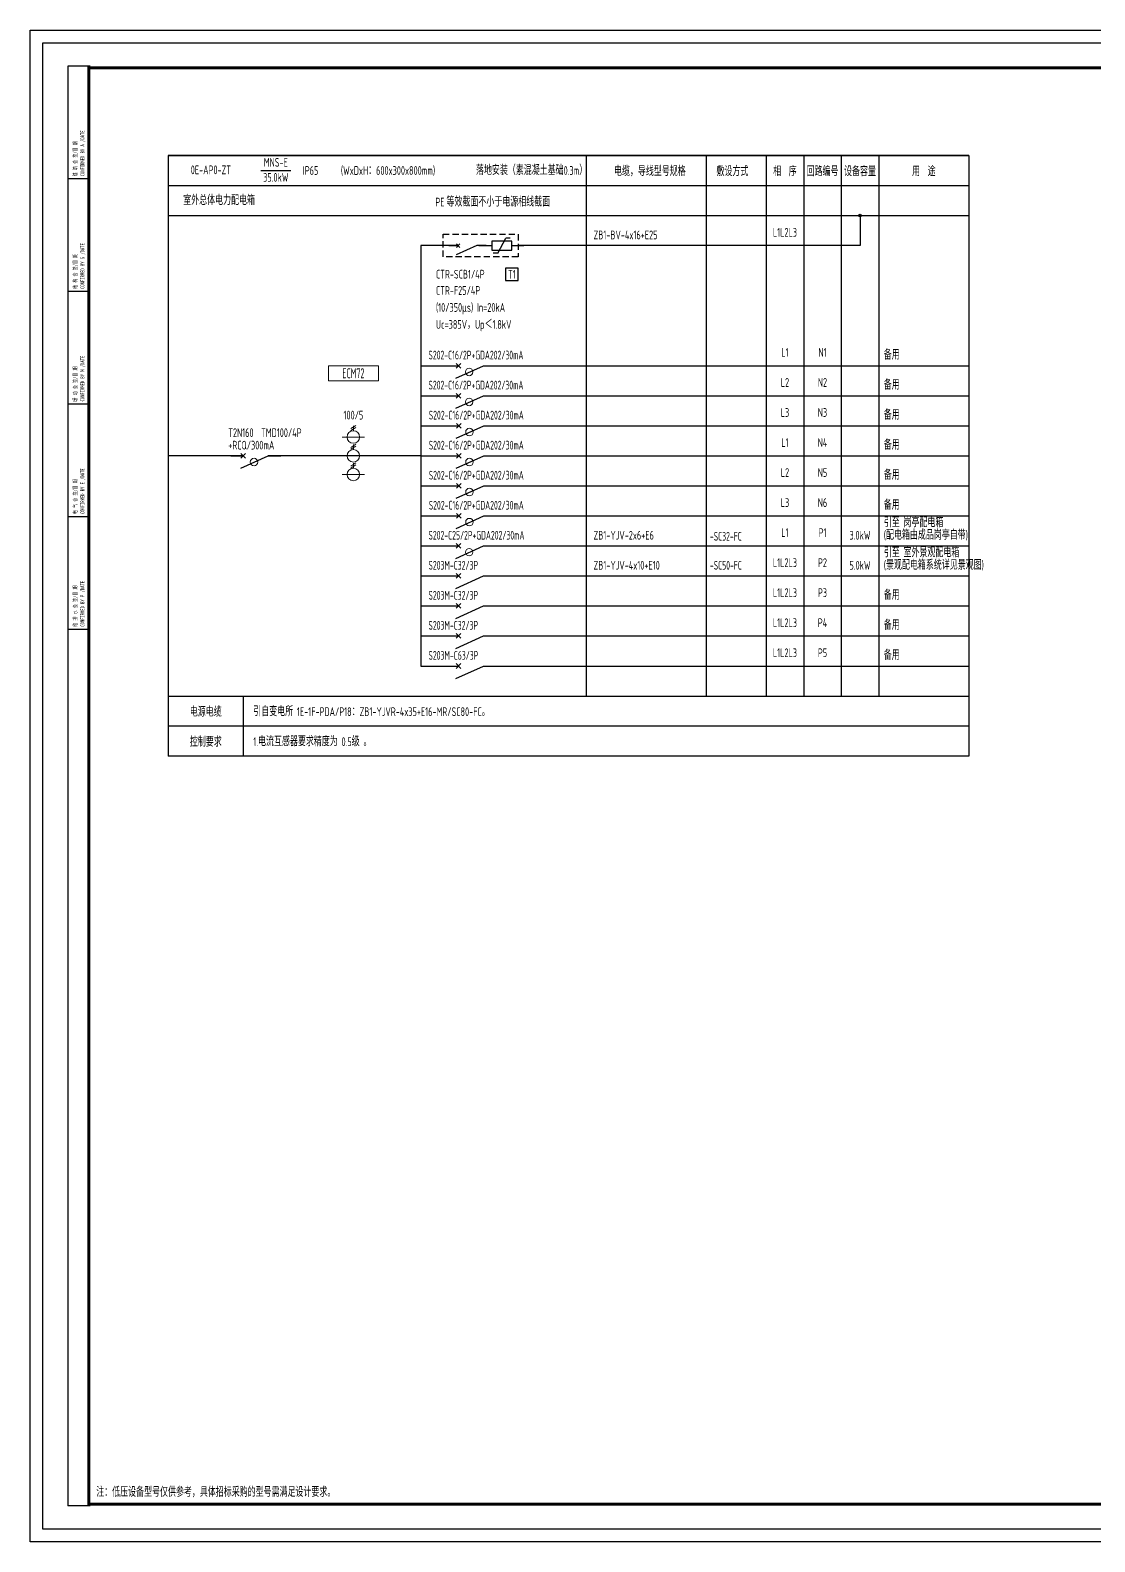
# Model space of a CAD drawing. Header units: millimetres. Extents: x 642589 to 822030, y 613835 to 674235.
# Drawn here: x 642589 to 685139, y 613835 to 674235 of the extents above; entities that cross this region are included whole.
import ezdxf
from ezdxf.enums import TextEntityAlignment as Align

# ---------------------------------------------------------------- set-up
doc = ezdxf.new("R2010")
doc.units = ezdxf.units.MM
doc.header["$LTSCALE"] = 500
doc.linetypes.add('DASHED', pattern=[0.75, 0.5, -0.25])
for name, color, linetype in [('AISA-A1$0$2017_11-sheet-L2$0$C-SHET-TTLB', 11, 'Continuous'), ('AISA-A1$0$C-SHET-TTLB', 11, 'Continuous'), ('电-系统-PE线', 3, 'JD'), ('电-系统-其他', 5, 'DASHED'), ('电-系统-布线', 7, 'Continuous'), ('电-系统-标注文字', 4, 'Continuous'), ('电-系统-标注线', 2, 'Continuous'), ('电-系统-设备', 121, 'Continuous')]:
    doc.layers.add(name, color=color, linetype=linetype)
doc.layers.add('设计院修改内容', color=1, linetype='Continuous', plot=False)
doc.styles.add('AISA-A1$0$2017_11-sheet-L2$0$SHEET-ECADI', font='simhei.ttf', dxfattribs={"width": 0.7})
doc.styles.get("Standard").update_dxf_attribs({"font": 'txt', "bigfont": 'AllInOneBig.shx'})
doc.styles.add('XD2008', font='xd-hzs.shx', dxfattribs={"width": 0.7, "bigfont": 'xd-hztxt.shx'})
doc.linetypes.add('JD', pattern='A,1.2,-0.01,["/",Standard,S=0.5,R=0,X=-0.1,Y=-0.2],-0.01,1.2,-0.4,0.1,-0.4', length=3.32)

# ---------------------------------------------------------------- blocks, each defined once
blk = doc.blocks.new('M_M7')
for p, q in [((-0.25, -0.2), (0, -0.75)), ((-0.047, -0.297), (0.047, -0.203)), ((-0.047, -0.203), (0.047, -0.297))]:
    blk.add_line(p, q)
for points in [[(0, 0), (0, -0.25)], [(0, -0.75), (0, -1)]]:
    blk.add_lwpolyline(points)
at = {"width": 0.8, "flags": 9}
blk.add_attdef('S', (0.25, -0.5), '', height=0.2, dxfattribs=at)
blk = doc.blocks.new('M_M17')
for p, q in [((-0.1, -0.728), (-0.1, -0.283)), ((-0.1, -0.283), (0.1, -0.283)), ((0.1, -0.283), (0.1, -0.728)), ((0.165, -0.416), (0.165, -0.316)), ((0.165, -0.416), (-0.167, -0.595)), ((-0.167, -0.695), (-0.167, -0.595)), ((0.1, -0.728), (-0.1, -0.728))]:
    blk.add_line(p, q)
for points in [[(0, 0), (0, -0.283)], [(0, -0.728), (0, -1)]]:
    blk.add_lwpolyline(points)
blk = doc.blocks.new('$Element$00000587')
for points in [[(0, 0), (0, -0.25)], [(0, -1), (0, -0.75), (-0.25, -0.2)], [(-0.047, -0.297), (0.047, -0.203)], [(-0.047, -0.203), (0.047, -0.297)]]:
    blk.add_lwpolyline(points)
at = {"flags": 9}
blk.add_attdef('S', (0, 0), '', height=0.00000667, dxfattribs=at)
blk = doc.blocks.new('AISA-A1$0$2017_11-sheet-L2$0$2014SHEET-L')
at = {"layer": 'AISA-A1$0$2017_11-sheet-L2$0$C-SHET-TTLB'}
for p, q in [((0, -45), (-9, -45)), ((0, -90), (-9, -90)), ((0, -135), (-9, -135)), ((0, -180), (-9, -180)), ((0, -225), (-9, -225))]:
    blk.add_line(p, q, dxfattribs=at)
at = {"layer": 'AISA-A1$0$2017_11-sheet-L2$0$C-SHET-TTLB', "style": 'AISA-A1$0$2017_11-sheet-L2$0$SHEET-ECADI', "width": 0.7}
for s, p in [('CONFIRMED BY A /DATE', (-2.33, -43.96)), ('建 筑 会 签/日 期', (-5.24, -43.96)), ('结 构 会 签/日 期', (-5.24, -88.96)), ('CONFIRMED BY S /DATE', (-2.33, -88.96)), ('CONFIRMED BY M /DATE', (-2.33, -133.96)), ('暖 动 会 签/日 期', (-5.24, -133.96)), ('电 气 会 签/日 期', (-5.24, -178.96)), ('CONFIRMED BY E /DATE', (-2.33, -178.96)), ('给 排 水 会 签/日 期', (-5.24, -223.96)), ('CONFIRMED BY P /DATE', (-2.33, -223.96))]:
    blk.add_text(s, height=1.6, rotation=90, dxfattribs=at).set_placement(p)
blk = doc.blocks.new('AISA-A1$0$2017_11-sheet-L2', base_point=(18.4, 410))
at = {"layer": 'AISA-A1$0$2017_11-sheet-L2$0$C-SHET-TTLB'}
blk.add_blockref('AISA-A1$0$2017_11-sheet-L2$0$2014SHEET-L', (19, 410.6), dxfattribs=at)
blk = doc.blocks.new('AISA-A1')
at = {"layer": 'AISA-A1$0$C-SHET-TTLB'}
for p, q in [((10, 584.6), (10, 9.4)), ((19, 584.6), (10, 584.6)), ((19, 9.4), (10, 9.4))]:
    blk.add_line(p, q, dxfattribs=at)
for points in [[(846, 599), (846, -5), (-5, -5), (-5, 599)], [(841, 594), (841, 0), (0, 0), (0, 594)]]:
    blk.add_lwpolyline(points, close=True, dxfattribs=at)
at = {"layer": 'AISA-A1$0$C-SHET-TTLB', "const_width": 1.2}
blk.add_lwpolyline([(18.4, 584), (831, 584), (831, 10), (18.4, 10)], close=True, dxfattribs=at)
at = {"layer": 'AISA-A1$0$C-SHET-TTLB'}
blk.add_blockref('AISA-A1$0$2017_11-sheet-L2', (18.4, 584), dxfattribs=at)

msp = doc.modelspace()

# ---------------------------------------------------------------- linework, layer by layer
at = {"layer": '电-系统-PE线'}
msp.add_line((648106, 666830), (680106, 666830), dxfattribs=at)
at = {"layer": '电-系统-其他', "elevation": -186036}
msp.add_lwpolyline([(659090, 666080), (662090, 666080), (662090, 665180), (659090, 665180)], close=True, dxfattribs=at)
at = {"layer": '电-系统-布线'}
for p, q in [((675756, 666830), (675756, 665630)), ((658206, 665630), (658206, 648830)), ((659695, 665630, -372071), (658206, 665630, -204607)), ((675756, 665630), (662090, 665630, -186036)), ((658206, 660830), (659706, 660830)), ((660706, 660830), (662695, 660830)), ((662695, 660830), (680106, 660830)), ((658206, 659630), (659706, 659630)), ((660706, 659630), (662695, 659630)), ((662695, 659630), (680106, 659630)), ((658206, 658430), (659718, 658430)), ((660718, 658430), (662706, 658430)), ((662695, 658430), (680106, 658430)), ((651106, 657230), (648106, 657230)), ((651106, 657230), (648106, 657230)), ((656606, 657230), (652106, 657230)), ((658206, 657230), (652106, 657230)), ((658206, 657230), (659718, 657230)), ((660718, 657230), (662706, 657230)), ((662695, 657230), (680106, 657230)), ((658206, 656030), (659718, 656030)), ((660718, 656030), (662706, 656030)), ((662695, 656030), (680106, 656030)), ((658206, 654830), (659718, 654830)), ((660718, 654830), (662706, 654830)), ((662695, 654830), (680106, 654830)), ((658206, 653630), (659706, 653630)), ((660706, 653630), (680106, 653630)), ((658206, 652430), (659706, 652430)), ((660706, 652430), (680106, 652430, 0)), ((658206, 651230, 0), (659706, 651230, 0)), ((660706, 651230, 0), (680106, 651230, 0)), ((658206, 650030, 0), (659706, 650030, 0)), ((660706, 650030, 0), (680106, 650030, 0)), ((658206, 648830, 0), (659706, 648830, 0)), ((660706, 648830, 0), (680106, 648830, 0))]:
    msp.add_line(p, q, dxfattribs=at)
msp.add_circle((675756, 666830), 50, dxfattribs=at)
at = {"layer": '电-系统-标注线', "ltscale": 2}
for p, q in [((680106, 669230), (648106, 669230)), ((648106, 669230), (680106, 669230)), ((648106, 669230), (648106, 645230, 0)), ((651806, 668630), (653006, 668630)), ((664806, 669230), (664806, 647630, 0)), ((669606, 669230), (669606, 647630, 0)), ((672006, 669230), (672006, 647630, 0)), ((673506, 669230), (673506, 647630, 0)), ((675006, 669230), (675006, 647630, 0)), ((676506, 669230), (676506, 647630, 0)), ((680106, 669230), (680106, 645230, 0)), ((648106, 668030), (680106, 668030)), ((648106, 647630, 0), (680106, 647630, 0)), ((651106, 647630, 0), (651106, 645230, 0)), ((680106, 646430, 0), (648106, 646430, 0)), ((680106, 645230, 0), (648106, 645230, 0))]:
    msp.add_line(p, q, dxfattribs=at)
at = {"layer": '电-系统-标注线', "ltscale": 2, "elevation": -186036}
msp.add_lwpolyline([(662090, 664730), (661590, 664730), (661590, 664230), (662090, 664230)], close=True, dxfattribs=at)
at = {"layer": '电-系统-设备', "lineweight": 0}
for p, q in [((655606, 658442), (655406, 658317)), ((655606, 658363), (655406, 658238)), ((655506, 658230), (655506, 658430)), ((655956, 657980), (655056, 657980)), ((655956, 657230), (655056, 657230)), ((655606, 657692), (655406, 657567)), ((655606, 657613), (655406, 657488)), ((655506, 657480), (655506, 657680)), ((655606, 656942), (655406, 656817)), ((655606, 656863), (655406, 656738)), ((655506, 656730), (655506, 656930)), ((655956, 656480), (655056, 656480))]:
    msp.add_line(p, q, dxfattribs=at)
msp.add_lwpolyline([(656506, 660230), (654506, 660230), (654506, 660830), (656506, 660830)], close=True, dxfattribs=at)
for centre in [(660134, 660580), (660134, 659380), (660145, 658180), (651534, 656980), (660145, 656980), (660145, 655780), (660145, 654580), (660134, 653380, 0)]:
    msp.add_circle(centre, 150, dxfattribs=at)
for centre, start, end in [((655506, 657980, 18788), 0, 180), ((655506, 657980, 18788), 180, 0), ((655506, 657230, 18788), 0, 180), ((655506, 657230, 18788), 180, 0), ((655506, 656480, 18788), 0, 180), ((655506, 656480, 18788), 180, 0)]:
    msp.add_arc(centre, 250, start, end, dxfattribs=at)

# ---------------------------------------------------------------- block references
at = {"layer": '电-系统-设备', "xscale": 1500, "yscale": 1500, "zscale": 1500, "rotation": 90.00000000000001}
msp.add_blockref('$Element$00000587', (659320, 665630, -186036), dxfattribs=at)
at = {"layer": '电-系统-设备', "lineweight": 0, "rotation": 90}
for name, p, xscale, yscale, zscale in [('M_M17', (660525, 665630, -186036), -1800.000000001863, 1800.000000001863, 1800.000000001863), ('M_M7', (659206, 660830), 1999.999920165632, 1999.999920165632, 1999.999920165632), ('M_M7', (659206, 659630), 1999.999920165632, 1999.999920165632, 1999.999920165632), ('M_M7', (659218, 658430), 1999.999920165632, 1999.999920165632, 1999.999920165632), ('M_M7', (650606, 657230), 1999.999920165632, 1999.999920165632, 1999.999920165632), ('M_M7', (659218, 657230), 1999.999920165632, 1999.999920165632, 1999.999920165632), ('M_M7', (659218, 656030), 1999.999920165632, 1999.999920165632, 1999.999920165632), ('M_M7', (659218, 654830), 1999.999920165632, 1999.999920165632, 1999.999920165632), ('M_M7', (659206, 653630), 1999.999920165632, 1999.999920165632, 1999.999920165632), ('M_M7', (659206, 652430), 1999.999920165632, 1999.999920165632, 1999.999920165632), ('M_M7', (659206, 651230, 0), 1999.999920165632, 1999.999920165632, 1999.999920165632), ('M_M7', (659206, 650030, 0), 1999.999920165632, 1999.999920165632, 1999.999920165632), ('M_M7', (659206, 648830, 0), 1999.999920165632, 1999.999920165632, 1999.999920165632)]:
    msp.add_blockref(name, p, dxfattribs=dict(at, xscale=xscale, yscale=yscale, zscale=zscale))
at = {"layer": '设计院修改内容', "xscale": 100, "yscale": 100, "zscale": 100}
msp.add_blockref('AISA-A1', (643089, 614335), dxfattribs=at)

# ---------------------------------------------------------------- texts
at = {"layer": '电-系统-标注文字', "ltscale": 2, "style": 'XD2008'}
for s, width, p in [('0E-AP0-ZT', 0.7, (649006, 668480)), ('ZB1-BV-4x16+E25', 0.7, (665106, 665880, 171906)), ('CTR-SCB1/4P', 0.7, (658806, 664311)), ('CTR-F25/4P', 0.7, (658806, 663661)), ('(10/350μs) In=20kA', 0.7, (658806, 662982)), ('Uc=385V，Up＜1.8kV', 0.7, (658806, 662304)), ('S202-C16/2P+GDA202/30mA', 0.6, (658506, 661080)), ('备用', 0.7, (676706, 661080)), ('S202-C16/2P+GDA202/30mA', 0.6, (658506, 659880)), ('备用', 0.7, (676706, 659880, 0)), ('S202-C16/2P+GDA202/30mA', 0.6, (658518, 658680)), ('备用', 0.7, (676706, 658680, 0)), ('T2N160  TMD100/4P', 0.7, (650506, 657980)), ('+RCQ/300mA', 0.7, (650506, 657480)), ('S202-C16/2P+GDA202/30mA', 0.6, (658518, 657480)), ('备用', 0.7, (676706, 657480)), ('S202-C16/2P+GDA202/30mA', 0.6, (658518, 656280)), ('备用', 0.7, (676706, 656280, 0)), ('S202-C16/2P+GDA202/30mA', 0.6, (658518, 655080)), ('备用', 0.7, (676706, 655080, 0)), ('引至 岗亭配电箱', 0.7, (676706, 654381)), ('S202-C25/2P+GDA202/30mA', 0.6, (658506, 653880, 0)), ('ZB1-YJV-2x6+E6', 0.7, (665106, 653880)), ('-SC32-FC', 0.6, (669756, 653838)), ('(配电箱由成品岗亭自带)', 0.7, (676706, 653880)), ('引至 室外景观配电箱', 0.7, (676706, 653180)), ('S203M-C32/3P', 0.6, (658506, 652680)), ('ZB1-YJV-4x10+E10', 0.7, (665106, 652680, 0)), ('-SC50-FC', 0.6, (669756, 652680, 0)), ('(景观配电箱系统详见景观图)', 0.7, (676706, 652680)), ('S203M-C32/3P', 0.6, (658506, 651480, 0)), ('备用', 0.7, (676706, 651480, 0)), ('S203M-C32/3P', 0.6, (658506, 650280, 0)), ('备用', 0.7, (676706, 650280, 0)), ('S203M-C63/3P', 0.6, (658506, 649080, 0)), ('备用', 0.7, (676706, 649080, 0)), ('引自变电所 1E-1F-PDA/P18：ZB1-YJVR-4x35+E16-MR/SC80-FC。', 0.7, (651506, 646830, 0)), ('1.电流互感器要求精度为 0.5级 。', 0.7, (651506, 645630, 0)), ('注：低压设备型号仅供参考，具体招标采购的型号需满足设计要求。', 0.7, (645229, 615635))]:
    msp.add_text(s, height=350, dxfattribs=dict(at, width=width)).set_placement(p)
at = {"layer": '电-系统-标注文字', "ltscale": 2, "style": 'XD2008', "width": 0.7}
for s, p in [('MNS-E', (652406, 668780)), ('35.0kW', (652406, 668180)), ('PE', (658967, 667193)), ('等效截面不小于电源相线截面', (661298, 667193)), ('100/5', (655506, 658680)), ('3.0kW', (675756, 653880)), ('5.0kW', (675756, 652680, 0))]:
    msp.add_text(s, height=350, dxfattribs=at).set_placement(p, align=Align.CENTER)
for s, p in [('IP65', (653486, 668630)), ('(WxDxH：600x300x800mm)', (655006, 668630)), ('落地安装（素混凝土基础0.3m）', (660406, 668630))]:
    msp.add_text(s, height=350, dxfattribs=at).set_placement(p, align=Align.MIDDLE_LEFT)
at = {"layer": '电-系统-标注文字', "ltscale": 2, "style": 'XD2008'}
for s, height, width, p in [('电缆，导线型号规格', 350, 0.7, (667356, 668630)), ('敷设方式', 350, 0.7, (670656, 668630)), ('相  序', 350, 0.7, (672756, 668630)), ('回路编号', 350, 0.7, (674256, 668630)), ('设备容量', 350, 0.7, (675756, 668630)), ('用  途', 350, 0.7, (678306, 668629)), ('T1', 350, 0.7, (661840, 664479, -372071)), ('ECM72', 400, 0.6, (655506, 660530, -18788)), ('电源电缆', 350, 0.7, (649606, 647030, 0)), ('控制要求', 350, 0.7, (649606, 645830, 0))]:
    msp.add_text(s, height=height, dxfattribs=dict(at, width=width)).set_placement(p, align=Align.MIDDLE)
at = {"layer": '电-系统-标注文字', "style": 'XD2008', "width": 0.7}
msp.add_text('室外总体电力配电箱', height=350, dxfattribs=at).set_placement((648706, 667430), align=Align.MIDDLE_LEFT)
at = {"layer": '电-系统-标注文字', "ltscale": 2, "style": 'XD2008', "width": 0.7}
for s, p in [('L1L2L3', (672756, 665880, -41069)), ('L1', (672756, 661080)), ('N1', (674256, 661080)), ('L2', (672756, 659880)), ('N2', (674256, 659880)), ('L3', (672756, 658680)), ('N3', (674256, 658680)), ('L1', (672756, 657480)), ('N4', (674256, 657480)), ('L2', (672756, 656280)), ('N5', (674256, 656280)), ('L3', (672756, 655080)), ('N6', (674256, 655080)), ('L1', (672756, 653880)), ('P1', (674256, 653880)), ('L1L2L3', (672756, 652680, 0)), ('P2', (674256, 652680, 0)), ('L1L2L3', (672756, 651480, 0)), ('P3', (674256, 651480, 0)), ('L1L2L3', (672756, 650280, 0)), ('P4', (674256, 650280, 0)), ('L1L2L3', (672756, 649080, 0)), ('P5', (674256, 649080, 0))]:
    msp.add_text(s, height=350, dxfattribs=at).set_placement(p, align=Align.BOTTOM_CENTER)

doc.saveas('drawing.dxf')
